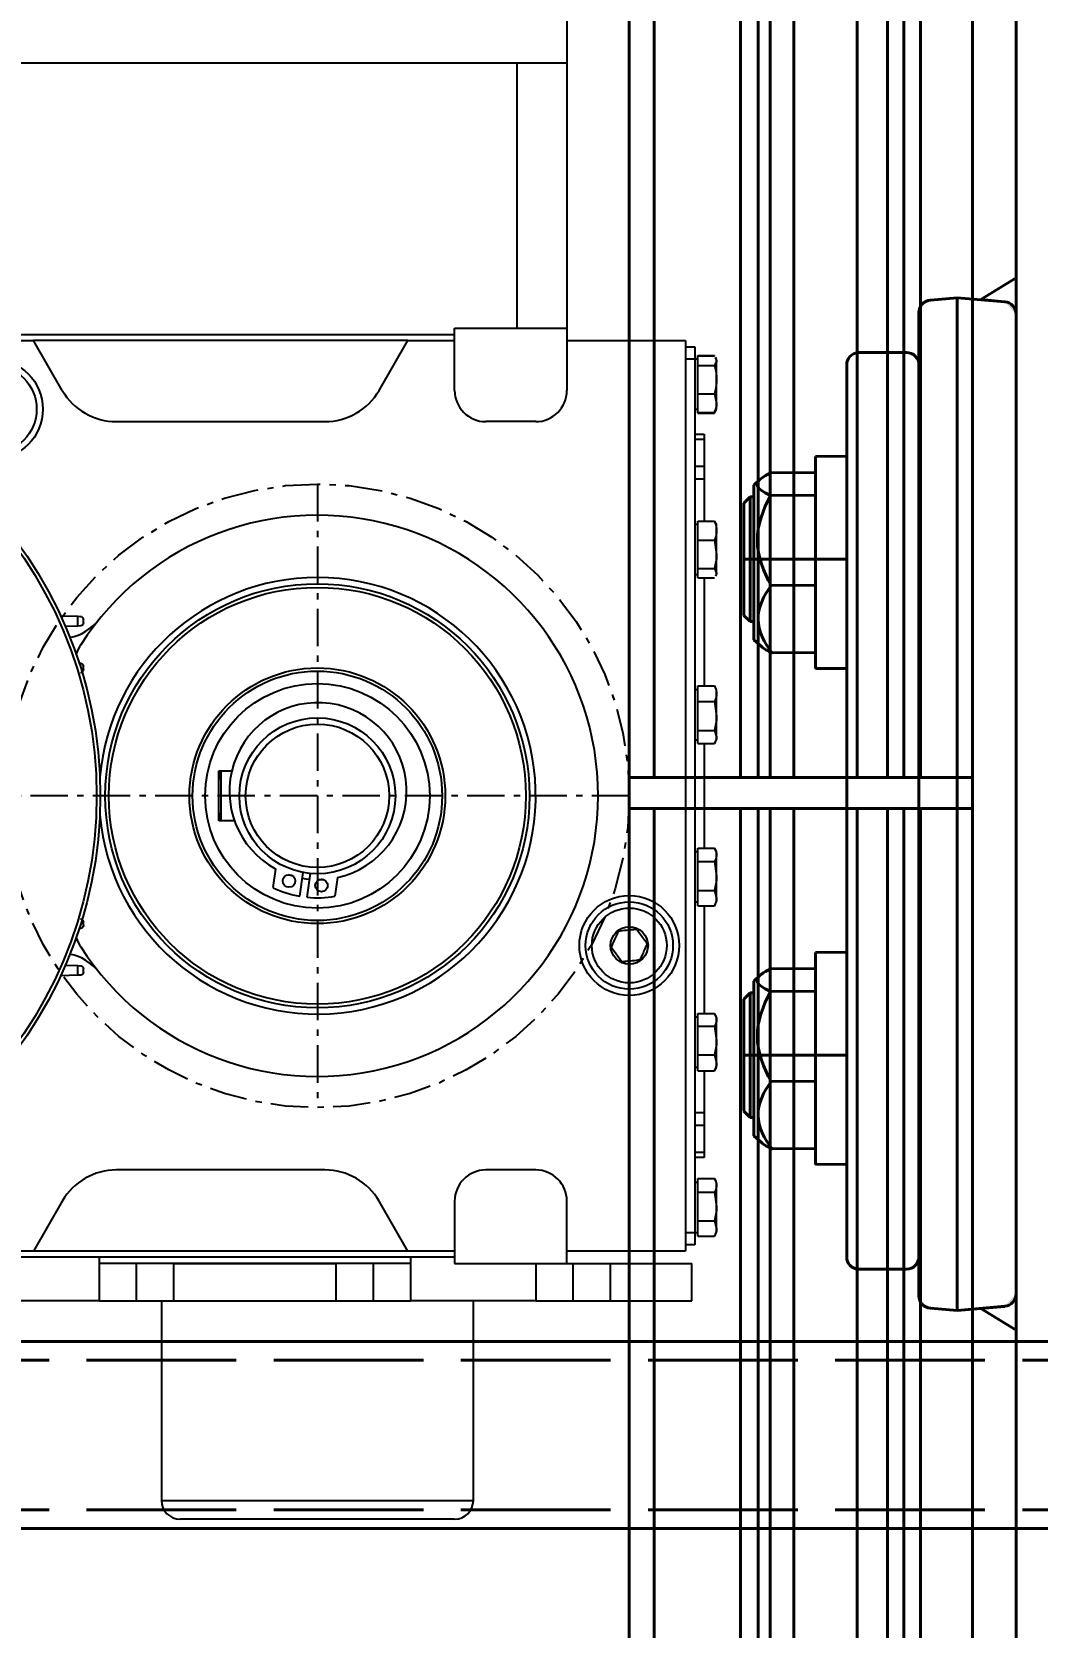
# Model space of a CAD drawing. Header units: centimetres. Extents: x 470464 to 524273, y 49611 to 59074.
# Drawn here: x 505546.65 to 505562.77, y 52479.48 to 52505.06 of the extents above; entities that cross this region are included whole.
import ezdxf

# ---------------------------------------------------------------- set-up
doc = ezdxf.new("R2010")
doc.units = ezdxf.units.CM
doc.header["$MEASUREMENT"] = 0
doc.linetypes.add('1244_Aselsan_MIUM_3000$0$ACAD_ISO02W100', pattern=[15, 12, -3])
doc.linetypes.add('1244_Aselsan_MIUM_3000$0$ACAD_ISO10W100', pattern=[18, 12, -3, 0, -3])
doc.layers.add('A-ANNO-REVC-01', color=1, linetype='Continuous', lineweight=15, true_color=0xff0000, plot=False)
doc.layers.add('S-COLS-CONC', color=4, linetype='Continuous', lineweight=40)
doc.layers.add('vinç', color=7, linetype='Continuous')
doc.styles.add('BARIŞ BABUR-3', font='arial.ttf')
doc.dimstyles.new('AAA_A4 BVS STANDART', dxfattribs={"dimscale": 12, "dimtxt": 1.8, "dimasz": 1.6, "dimexe": 0.18, "dimexo": 0.0625, "dimgap": 0.09, "dimtad": 1, "dimtoh": 1, "dimdec": 0, "dimzin": 9, "dimdsep": 46, "dimtxsty": 'BARIŞ BABUR-3', "dimcen": 0.09, "dimclrd": 1, "dimclre": 1, "dimclrt": 2, "dimadec": 0, "dimazin": 0, "dimtfac": 1, "dimtdec": 0, "dimtofl": 0, "dimtmove": 0, "dimatfit": 3, "dimfxl": 1, "dimtolj": 1, "dimtzin": 0, "dimlwd": 9, "dimlwe": 9, "dimarcsym": 0})

# ---------------------------------------------------------------- blocks, each defined once
blk = doc.blocks.new('*D240')
at = {"layer": 'A-ANNO-REVC-01', "color": 1, "lineweight": 9, "transparency": 16777216}
for p, q in [((505485.428, 52458.235), (505485.428, 52448.572)), ((506005.428, 52457.735), (506005.428, 52448.572)), ((505992.628, 52450.012), (505498.228, 52450.012))]:
    blk.add_line(p, q, dxfattribs=at)
at = {"layer": 'A-ANNO-REVC-01', "color": 1, "transparency": 16777216}
for points in [[(505498.228, 52452.146), (505498.228, 52447.879), (505485.428, 52450.012)], [(505992.628, 52447.879), (505992.628, 52452.146), (506005.428, 52450.012)]]:
    blk.add_solid(points, dxfattribs=at)
at = {"layer": 'Defpoints', "color": 0, "transparency": 16777216}
for p in [(505485.428, 52458.735), (506005.428, 52458.235), (505485.428, 52450.012)]:
    blk.add_point(p, dxfattribs=at)
at = {"layer": 'A-ANNO-REVC-01', "color": 2, "transparency": 16777216, "insert": (505745.428, 52461.542), "char_height": 14.4, "attachment_point": 5, "style": 'BARIŞ BABUR-3'}
blk.add_mtext('\\A1;ÇALIŞMA MESAFESİ ARASI : 520', dxfattribs=at)
blk = doc.blocks.new('rtyetjyekuurjykyujty')
at = {"layer": 'S-COLS-CONC', "color": 2}
for p, q in [((416132.71, 68821.663), (416132.71, 68898.963)), ((416135.71, 68821.663), (416135.71, 68898.963))]:
    blk.add_line(p, q, dxfattribs=at)
at = {"layer": 'S-COLS-CONC', "color": 2, "linetype": '1244_Aselsan_MIUM_3000$0$ACAD_ISO02W100', "ltscale": 0.2}
for p, q in [((416133.01, 68821.663), (416133.01, 68898.963)), ((416135.41, 68821.663), (416135.41, 68898.963))]:
    blk.add_line(p, q, dxfattribs=at)
blk = doc.blocks.new('trdnrtyrtbnyjerret')
at = {"color": 2, "linetype": 'Continuous', "lineweight": 25}
for p, q in [((416222.21, 68892.363), (416222.21, 68903.863)), ((416203.06, 68894.163), (416203.06, 68902.363)), ((416203.16, 68900.914), (416203.16, 68902.363)), ((416217.76, 68902.363), (416217.76, 68900.914)), ((416217.86, 68902.363), (416217.86, 68894.163)), ((416202.36, 68899.863), (416202.36, 68901.863)), ((416203.96, 68900.452), (416203.16, 68900.914)), ((416203.16, 68894.913), (416203.16, 68900.914)), ((416216.96, 68900.452), (416217.76, 68900.914)), ((416217.76, 68894.913), (416217.76, 68900.914)), ((416207.582, 68900.201), (416207.572, 68900.48)), ((416207.745, 68900.403), (416207.738, 68900.201)), ((416213.182, 68900.201), (416213.175, 68900.403)), ((416213.348, 68900.48), (416213.338, 68900.201)), ((416207.582, 68900.201), (416207.738, 68900.201)), ((416207.583, 68900.162), (416207.582, 68900.201)), ((416207.633, 68900.113), (416207.687, 68900.113)), ((416207.738, 68900.201), (416207.736, 68900.162)), ((416208.333, 68900.162), (416208.332, 68900.186)), ((416208.383, 68900.113), (416208.437, 68900.113)), ((416212.483, 68900.113), (416212.537, 68900.113)), ((416212.587, 68900.186), (416212.586, 68900.162)), ((416213.182, 68900.201), (416213.338, 68900.201)), ((416213.183, 68900.162), (416213.182, 68900.201)), ((416213.233, 68900.113), (416213.287, 68900.113)), ((416213.338, 68900.201), (416213.336, 68900.162)), ((416203.06, 68899.863), (416202.36, 68899.863)), ((416202.36, 68899.863), (416202.36, 68899.263)), ((416202.96, 68894.863), (416202.96, 68899.863)), ((416204.46, 68896.241), (416204.46, 68899.586)), ((416216.46, 68899.586), (416216.46, 68896.241)), ((416202.36, 68899.263), (416202.36, 68898.663)), ((416202.36, 68899.263), (416202.96, 68899.263)), ((416202.36, 68898.863), (416199.16, 68898.863)), ((416199.16, 68898.863), (416199.16, 68893.863)), ((416202.36, 68898.663), (416202.96, 68898.663)), ((416202.36, 68898.663), (416202.36, 68896.063)), ((416202.96, 68898.663), (416202.96, 68896.063)), ((416198.86, 68894.163), (416198.86, 68898.563)), ((416210.06, 68897.943), (416210.86, 68897.943)), ((416210.06, 68897.692), (416210.06, 68897.943)), ((416210.86, 68897.913), (416210.06, 68897.913)), ((416210.712, 68897.943), (416210.86, 68897.913)), ((416210.86, 68897.943), (416210.86, 68897.735)), ((416208.987, 68897.073), (416209.286, 68897.031)), ((416208.833, 68896.528), (416209.215, 68896.475)), ((416209.231, 68896.594), (416208.85, 68896.647)), ((416202.36, 68896.063), (416202.36, 68895.463)), ((416202.36, 68896.063), (416202.96, 68896.063)), ((416209.149, 68896.04), (416208.849, 68896.082)), ((416202.36, 68895.463), (416202.96, 68895.463)), ((416202.36, 68895.463), (416202.36, 68894.863)), ((416203.16, 68894.913), (416203.96, 68895.375)), ((416216.96, 68895.375), (416217.76, 68894.913)), ((416202.36, 68892.863), (416202.36, 68894.863)), ((416202.36, 68894.863), (416203.06, 68894.863)), ((416203.16, 68894.163), (416203.16, 68894.913)), ((416217.76, 68894.913), (416217.76, 68894.163)), ((416203.96, 68894.163), (416202.96, 68894.163)), ((416202.96, 68894.163), (416202.96, 68892.363)), ((416216.96, 68894.163), (416217.96, 68894.163)), ((416217.96, 68894.163), (416217.96, 68892.363)), ((416199.16, 68893.863), (416202.36, 68893.863)), ((416204.46, 68892.863), (416204.46, 68893.663)), ((416216.46, 68892.863), (416216.46, 68893.663)), ((416217.96, 68893.163), (416222.21, 68893.163)), ((416202.96, 68892.863), (416202.36, 68892.863)), ((416202.36, 68892.863), (416202.36, 68892.263)), ((416202.36, 68892.263), (416202.36, 68891.663)), ((416202.36, 68892.263), (416202.96, 68892.263)), ((416202.96, 68892.363), (416202.96, 68892.263)), ((416202.96, 68892.363), (416203.96, 68892.363)), ((416202.96, 68892.263), (416202.96, 68891.663)), ((416203.16, 68890.463), (416203.16, 68892.363)), ((416217.96, 68892.363), (416216.96, 68892.363)), ((416217.76, 68892.363), (416217.76, 68890.463)), ((416222.21, 68892.363), (416217.96, 68892.363)), ((416272.21, 68892.363), (416222.21, 68892.363)), ((416202.36, 68891.663), (416202.36, 68890.963)), ((416202.36, 68891.663), (416202.96, 68891.663)), ((416202.96, 68891.663), (416202.96, 68890.963)), ((416202.36, 68890.963), (416202.96, 68890.963)), ((416202.36, 68890.963), (416202.36, 68890.363)), ((416202.96, 68890.963), (416202.96, 68890.363)), ((416217.76, 68890.463), (416203.16, 68890.463)), ((416203.26, 68890.313), (416203.26, 68890.463)), ((416203.46, 68890.463), (416203.46, 68890.313)), ((416217.46, 68890.313), (416217.46, 68890.463)), ((416217.66, 68890.463), (416217.66, 68890.313)), ((416202.36, 68890.363), (416202.96, 68890.363)), ((416203.46, 68890.313), (416203.26, 68890.313)), ((416203.398, 68890.263), (416203.398, 68889.999)), ((416203.398, 68890.263), (416203.521, 68890.263)), ((416203.46, 68890.313), (416203.46, 68890.263)), ((416217.46, 68890.313), (416203.46, 68890.313)), ((416203.521, 68890.263), (416203.644, 68890.263)), ((416203.644, 68890.263), (416203.644, 68889.999)), ((416203.644, 68890.263), (416203.875, 68890.263)), ((416203.875, 68890.263), (416204.106, 68890.263)), ((416204.106, 68890.263), (416204.106, 68889.999)), ((416204.106, 68890.263), (416204.214, 68890.263)), ((416204.214, 68890.263), (416204.321, 68890.263)), ((416204.26, 68890.263), (416204.26, 68890.313)), ((416204.321, 68890.263), (416204.321, 68889.999)), ((416204.66, 68890.163), (416204.66, 68890.313)), ((416204.748, 68890.163), (416204.66, 68890.163)), ((416204.748, 68890.313), (416204.748, 68890.163)), ((416205.172, 68890.163), (416204.748, 68890.163)), ((416205.172, 68890.163), (416205.172, 68890.313)), ((416205.384, 68890.163), (416205.172, 68890.163)), ((416205.384, 68890.313), (416205.384, 68890.163)), ((416206.049, 68890.163), (416205.384, 68890.163)), ((416206.049, 68890.263), (416206.049, 68889.999)), ((416206.049, 68890.263), (416206.178, 68890.263)), ((416206.11, 68890.313), (416206.11, 68890.263)), ((416206.178, 68890.263), (416206.307, 68890.263)), ((416206.307, 68890.263), (416206.307, 68889.999)), ((416206.307, 68890.263), (416206.537, 68890.263)), ((416206.537, 68890.263), (416206.768, 68890.263)), ((416206.768, 68890.263), (416206.768, 68889.999)), ((416206.768, 68890.263), (416206.869, 68890.263)), ((416206.869, 68890.263), (416206.971, 68890.263)), ((416206.91, 68890.263), (416206.91, 68890.313)), ((416206.971, 68890.263), (416206.971, 68889.999)), ((416208.698, 68890.163), (416206.971, 68890.163)), ((416208.698, 68890.263), (416208.698, 68889.999)), ((416208.698, 68890.263), (416208.821, 68890.263)), ((416208.76, 68890.313), (416208.76, 68890.263)), ((416208.821, 68890.263), (416208.944, 68890.263)), ((416208.944, 68890.263), (416208.944, 68889.999)), ((416208.944, 68890.263), (416209.175, 68890.263)), ((416209.175, 68890.263), (416209.406, 68890.263)), ((416209.406, 68890.263), (416209.406, 68889.999)), ((416209.406, 68890.263), (416209.514, 68890.263)), ((416209.514, 68890.263), (416209.621, 68890.263)), ((416209.56, 68890.263), (416209.56, 68890.313)), ((416209.621, 68890.263), (416209.621, 68889.999)), ((416211.299, 68890.163), (416209.621, 68890.163)), ((416211.298, 68890.163), (416211.298, 68889.999)), ((416211.299, 68890.263), (416211.299, 68889.999)), ((416211.299, 68890.263), (416211.404, 68890.263)), ((416211.36, 68890.313), (416211.36, 68890.263)), ((416211.404, 68890.263), (416211.509, 68890.263)), ((416211.509, 68890.263), (416211.509, 68889.999)), ((416211.509, 68890.263), (416211.739, 68890.263)), ((416211.739, 68890.263), (416211.97, 68890.263)), ((416211.97, 68890.263), (416211.97, 68889.999)), ((416211.97, 68890.263), (416212.095, 68890.263)), ((416212.095, 68890.263), (416212.221, 68890.263)), ((416212.16, 68890.263), (416212.16, 68890.313)), ((416212.221, 68890.263), (416212.221, 68889.999)), ((416213.957, 68890.163), (416212.221, 68890.163)), ((416212.221, 68890.163), (416212.221, 68889.999)), ((416213.957, 68890.263), (416213.957, 68889.999)), ((416213.957, 68890.263), (416214.031, 68890.263)), ((416214.01, 68890.313), (416214.01, 68890.263)), ((416214.031, 68890.263), (416214.105, 68890.263)), ((416214.105, 68890.263), (416214.105, 68889.999)), ((416214.105, 68890.263), (416214.331, 68890.263)), ((416214.331, 68890.263), (416214.558, 68890.263)), ((416214.558, 68890.263), (416214.558, 68889.999)), ((416214.558, 68890.263), (416214.71, 68890.263)), ((416214.71, 68890.263), (416214.863, 68890.263)), ((416214.81, 68890.263), (416214.81, 68890.313)), ((416214.863, 68890.263), (416214.863, 68889.999)), ((416215.536, 68890.163), (416214.863, 68890.163)), ((416215.536, 68890.163), (416215.536, 68890.313)), ((416215.748, 68890.163), (416215.536, 68890.163)), ((416215.748, 68890.313), (416215.748, 68890.163)), ((416216.172, 68890.163), (416215.748, 68890.163)), ((416216.172, 68890.163), (416216.172, 68890.313)), ((416216.26, 68890.163), (416216.172, 68890.163)), ((416216.26, 68890.313), (416216.26, 68890.163)), ((416216.598, 68890.263), (416216.598, 68889.999)), ((416216.598, 68890.263), (416216.606, 68890.263)), ((416216.606, 68890.263), (416216.606, 68889.999)), ((416216.606, 68890.263), (416216.757, 68890.263)), ((416216.66, 68890.313), (416216.66, 68890.263)), ((416216.757, 68890.263), (416216.908, 68890.263)), ((416216.908, 68890.263), (416216.908, 68889.999)), ((416216.908, 68890.263), (416217.135, 68890.263)), ((416217.135, 68890.263), (416217.362, 68890.263)), ((416217.362, 68890.263), (416217.362, 68889.999)), ((416217.362, 68890.263), (416217.438, 68890.263)), ((416217.438, 68890.263), (416217.513, 68890.263)), ((416217.46, 68890.263), (416217.46, 68890.313)), ((416217.66, 68890.313), (416217.46, 68890.313)), ((416217.513, 68890.263), (416217.513, 68889.999)), ((416217.513, 68890.263), (416217.521, 68890.263)), ((416217.521, 68890.263), (416217.521, 68889.999)), ((416203.398, 68889.999), (416203.46, 68889.963)), ((416203.398, 68889.999), (416203.408, 68889.994)), ((416203.46, 68889.963), (416203.521, 68889.963)), ((416203.644, 68889.999), (416203.521, 68889.963)), ((416203.521, 68889.963), (416203.875, 68889.963)), ((416204.106, 68889.999), (416203.875, 68889.963)), ((416203.875, 68889.963), (416204.214, 68889.963)), ((416204.214, 68889.963), (416204.26, 68889.963)), ((416204.26, 68889.963), (416204.321, 68889.999)), ((416206.049, 68889.999), (416206.065, 68889.99)), ((416206.064, 68889.99), (416206.11, 68889.963)), ((416206.11, 68889.963), (416206.178, 68889.963)), ((416206.307, 68889.999), (416206.178, 68889.963)), ((416206.178, 68889.963), (416206.537, 68889.963)), ((416206.768, 68889.999), (416206.537, 68889.963)), ((416206.537, 68889.963), (416206.869, 68889.963)), ((416206.869, 68889.963), (416206.91, 68889.963)), ((416206.91, 68889.963), (416206.971, 68889.998)), ((416208.698, 68889.999), (416208.76, 68889.963)), ((416208.698, 68889.999), (416208.708, 68889.994)), ((416208.76, 68889.963), (416208.821, 68889.963)), ((416208.944, 68889.999), (416208.821, 68889.963)), ((416208.821, 68889.963), (416209.175, 68889.963)), ((416209.406, 68889.999), (416209.175, 68889.963)), ((416209.175, 68889.963), (416209.514, 68889.963)), ((416209.514, 68889.963), (416209.56, 68889.963)), ((416209.56, 68889.963), (416209.621, 68889.999)), ((416211.298, 68889.999), (416211.299, 68889.999)), ((416211.299, 68889.999), (416211.36, 68889.963)), ((416211.36, 68889.963), (416211.404, 68889.963)), ((416211.509, 68889.999), (416211.404, 68889.963)), ((416211.404, 68889.963), (416211.739, 68889.963)), ((416211.97, 68889.999), (416211.739, 68889.963)), ((416211.739, 68889.963), (416212.095, 68889.963)), ((416212.095, 68889.963), (416212.16, 68889.963)), ((416212.16, 68889.963), (416212.221, 68889.999)), ((416212.209, 68889.995), (416212.221, 68889.999)), ((416212.221, 68889.999), (416212.221, 68889.999)), ((416213.984, 68889.978), (416214.01, 68889.963)), ((416214.01, 68889.963), (416214.031, 68889.963)), ((416214.105, 68889.999), (416214.031, 68889.963)), ((416214.031, 68889.963), (416214.331, 68889.963)), ((416214.558, 68889.999), (416214.331, 68889.963)), ((416214.331, 68889.963), (416214.71, 68889.963)), ((416214.71, 68889.963), (416214.81, 68889.963)), ((416214.81, 68889.963), (416214.835, 68889.978)), ((416214.832, 68889.983), (416214.863, 68889.999)), ((416216.61, 68889.995), (416216.598, 68889.999)), ((416216.606, 68889.999), (416216.636, 68889.985)), ((416216.633, 68889.979), (416216.66, 68889.963)), ((416216.66, 68889.963), (416216.757, 68889.963)), ((416216.908, 68889.999), (416216.757, 68889.963)), ((416216.757, 68889.963), (416217.135, 68889.963)), ((416217.135, 68889.963), (416217.438, 68889.963)), ((416217.483, 68889.985), (416217.438, 68889.963)), ((416217.438, 68889.963), (416217.46, 68889.963)), ((416217.46, 68889.963), (416217.487, 68889.979)), ((416217.51, 68889.995), (416217.521, 68889.999))]:
    blk.add_line(p, q, dxfattribs=at)
at = {"color": 2, "linetype": 'Continuous', "lineweight": 25, "flags": 128}
for points in [[(416210.063, 68897.913), (416210.17, 68897.937), (416210.208, 68897.943)], [(416209.166, 68896.75), (416209.169, 68896.757), (416209.194, 68896.832)], [(416209.116, 68896.489), (416209.122, 68896.543), (416209.132, 68896.608)], [(416209.114, 68896.257), (416209.11, 68896.325), (416209.11, 68896.344)]]:
    blk.add_lwpolyline(points, dxfattribs=at)
at = {"color": 2, "linetype": 'Continuous', "lineweight": 25}
for centre, radius in [((416210.46, 68906.713), 6.87), ((416210.46, 68906.713), 6.811), ((416216.66, 68901.563), 0.8), ((416216.66, 68901.563), 0.7), ((416210.46, 68896.363), 3.4), ((416210.46, 68896.363), 3.342), ((416210.46, 68896.363), 2.05), ((416210.46, 68896.363), 2), ((416210.46, 68896.363), 1.8), ((416210.46, 68896.363), 1.25), ((416210.46, 68896.363), 1.15), ((416209.095, 68896.819), 0.1), ((416209.022, 68896.296), 0.1), ((416208.06, 68891.363), 0.8), ((416208.06, 68891.363), 0.7), ((416208.06, 68891.363), 0.6), ((416208.06, 68891.363), 0.3)]:
    blk.add_circle(centre, radius, dxfattribs=at)
for centre, radius, start, end in [((416203.46, 68899.586), 1, 0, 60), ((416217.46, 68899.586), 1, 120, 180), ((416210.46, 68896.363), 4.5, 122.5569, 57.4431), ((416207.139, 68900.494), 0.8, 308.7926, 348.094), ((416208.576, 68899.313), 1, 113.2532, 122.5569), ((416212.343, 68899.313), 1, 57.4431, 66.7468), ((416213.78, 68900.494), 0.8, 191.906, 231.2074), ((416210.46, 68896.363), 3.5, 94.9882, 0), ((416210.46, 68896.363), 3.5, 0, 85.0118), ((416199.16, 68898.563), 0.3, 90, 180), ((416210.534, 68896.353), 1.42, 192.7182, 151.4851), ((416210.46, 68896.363), 1.635, 154.2947, 169.9986), ((416210.46, 68896.363), 1.635, 174.2047, 189.9086), ((416203.46, 68896.241), 1, 300, 0), ((416217.46, 68896.241), 1, 180, 240), ((416199.16, 68894.163), 0.3, 180, 270), ((416203.96, 68893.663), 0.5, 0, 90), ((416216.96, 68893.663), 0.5, 90, 180), ((416203.96, 68892.863), 0.5, 270, 0), ((416216.96, 68892.863), 0.5, 180, 270)]:
    blk.add_arc(centre, radius, start, end, dxfattribs=at)
for points, knots in [([(416207.633, 68900.113), (416207.633, 68900.113), (416207.621, 68900.113), (416207.599, 68900.121), (416207.585, 68900.145), (416207.583, 68900.159), (416207.583, 68900.162)], [0, 0, 0, 0, 0.006088, 0.568534, 0.906319, 1, 1, 1, 1]), ([(416207.736, 68900.162), (416207.736, 68900.156), (416207.733, 68900.137), (416207.714, 68900.119), (416207.695, 68900.113), (416207.687, 68900.113), (416207.687, 68900.113)], [0, 0, 0, 0, 0.1659407, 0.6120266, 0.9939157, 1, 1, 1, 1]), ([(416208.383, 68900.113), (416208.383, 68900.113), (416208.371, 68900.113), (416208.349, 68900.121), (416208.335, 68900.145), (416208.333, 68900.159), (416208.333, 68900.162)], [0, 0, 0, 0, 0.006088, 0.568483, 0.906298, 1, 1, 1, 1]), ([(416208.486, 68900.162), (416208.486, 68900.156), (416208.483, 68900.137), (416208.464, 68900.119), (416208.445, 68900.113), (416208.437, 68900.113), (416208.437, 68900.113)], [0, 0, 0, 0, 0.1659185, 0.6119906, 0.9939157, 1, 1, 1, 1]), ([(416212.483, 68900.113), (416212.483, 68900.113), (416212.471, 68900.113), (416212.449, 68900.121), (416212.435, 68900.145), (416212.433, 68900.159), (416212.433, 68900.162)], [0, 0, 0, 0, 0.006088, 0.568528, 0.9063154, 1, 1, 1, 1]), ([(416212.586, 68900.162), (416212.586, 68900.156), (416212.583, 68900.137), (416212.564, 68900.119), (416212.545, 68900.113), (416212.537, 68900.113), (416212.537, 68900.113)], [0, 0, 0, 0, 0.1659389, 0.6120236, 0.9939157, 1, 1, 1, 1]), ([(416213.233, 68900.113), (416213.233, 68900.113), (416213.221, 68900.113), (416213.199, 68900.121), (416213.185, 68900.145), (416213.183, 68900.159), (416213.183, 68900.162)], [0, 0, 0, 0, 0.0060882, 0.5685602, 0.906328, 1, 1, 1, 1]), ([(416213.336, 68900.162), (416213.336, 68900.156), (416213.333, 68900.137), (416213.314, 68900.119), (416213.295, 68900.113), (416213.287, 68900.113), (416213.287, 68900.113)], [0, 0, 0, 0, 0.165953, 0.612047, 0.993916, 1, 1, 1, 1]), ([(416207.796, 68891.481), (416207.81, 68891.491), (416207.848, 68891.519), (416207.919, 68891.57), (416207.985, 68891.618), (416208.02, 68891.644), (416208.03, 68891.65)], [0, 0, 0, 0, 0.184931, 0.519846, 0.871444, 1, 1, 1, 1]), ([(416207.826, 68891.194), (416207.822, 68891.235), (416207.814, 68891.305), (416207.804, 68891.408), (416207.799, 68891.458), (416207.796, 68891.481)], [0, 0, 0, 0, 0.439126, 0.751374, 1, 1, 1, 1]), ([(416208.03, 68891.65), (416208.068, 68891.634), (416208.132, 68891.605), (416208.226, 68891.563), (416208.273, 68891.542), (416208.294, 68891.533)], [0, 0, 0, 0, 0.439126, 0.751374, 1, 1, 1, 1]), ([(416208.294, 68891.533), (416208.298, 68891.492), (416208.305, 68891.421), (416208.316, 68891.319), (416208.321, 68891.268), (416208.323, 68891.246)], [0, 0, 0, 0, 0.439126, 0.751374, 1, 1, 1, 1]), ([(416208.09, 68891.076), (416208.052, 68891.093), (416207.987, 68891.122), (416207.894, 68891.164), (416207.847, 68891.185), (416207.826, 68891.194)], [0, 0, 0, 0, 0.439126, 0.751374, 1, 1, 1, 1]), ([(416208.323, 68891.246), (416208.314, 68891.239), (416208.279, 68891.213), (416208.213, 68891.166), (416208.142, 68891.114), (416208.103, 68891.086), (416208.09, 68891.076)], [0, 0, 0, 0, 0.128556, 0.480154, 0.815069, 1, 1, 1, 1]), ([(416203.521, 68889.963), (416203.518, 68889.963), (416203.477, 68889.964), (416203.436, 68889.982), (416203.398, 68889.999)], [0, 0, 0, 0, 0.070185, 1, 1, 1, 1]), ([(416203.875, 68889.963), (416203.87, 68889.963), (416203.792, 68889.964), (416203.715, 68889.982), (416203.644, 68889.999)], [0, 0, 0, 0, 0.0701852, 1, 1, 1, 1]), ([(416204.214, 68889.963), (416204.184, 68889.968), (416204.148, 68889.974), (416204.113, 68889.995), (416204.106, 68889.999)], [0, 0, 0, 0, 0.802776, 1, 1, 1, 1]), ([(416204.321, 68889.999), (416204.294, 68889.984), (416204.258, 68889.965), (416204.222, 68889.964), (416204.214, 68889.963)], [0, 0, 0, 0, 0.778954, 1, 1, 1, 1]), ([(416206.178, 68889.963), (416206.175, 68889.963), (416206.131, 68889.964), (416206.089, 68889.982), (416206.049, 68889.999)], [0, 0, 0, 0, 0.070185, 1, 1, 1, 1]), ([(416206.537, 68889.963), (416206.532, 68889.963), (416206.454, 68889.964), (416206.378, 68889.982), (416206.307, 68889.999)], [0, 0, 0, 0, 0.070185, 1, 1, 1, 1]), ([(416206.869, 68889.963), (416206.842, 68889.968), (416206.807, 68889.974), (416206.774, 68889.995), (416206.768, 68889.999)], [0, 0, 0, 0, 0.802776, 1, 1, 1, 1]), ([(416206.955, 68889.992), (416206.934, 68889.981), (416206.906, 68889.965), (416206.877, 68889.964), (416206.869, 68889.963)], [0, 0, 0, 0, 0.739072, 1, 1, 1, 1]), ([(416208.821, 68889.963), (416208.818, 68889.963), (416208.777, 68889.964), (416208.736, 68889.982), (416208.698, 68889.999)], [0, 0, 0, 0, 0.070185, 1, 1, 1, 1]), ([(416209.175, 68889.963), (416209.17, 68889.963), (416209.092, 68889.964), (416209.015, 68889.982), (416208.944, 68889.999)], [0, 0, 0, 0, 0.070185, 1, 1, 1, 1]), ([(416209.514, 68889.963), (416209.484, 68889.968), (416209.448, 68889.974), (416209.413, 68889.995), (416209.406, 68889.999)], [0, 0, 0, 0, 0.802776, 1, 1, 1, 1]), ([(416209.621, 68889.999), (416209.594, 68889.984), (416209.558, 68889.965), (416209.522, 68889.964), (416209.514, 68889.963)], [0, 0, 0, 0, 0.778954, 1, 1, 1, 1]), ([(416211.404, 68889.963), (416211.401, 68889.963), (416211.366, 68889.964), (416211.331, 68889.982), (416211.299, 68889.999)], [0, 0, 0, 0, 0.070185, 1, 1, 1, 1]), ([(416211.739, 68889.963), (416211.734, 68889.963), (416211.656, 68889.964), (416211.579, 68889.982), (416211.509, 68889.999)], [0, 0, 0, 0, 0.070185, 1, 1, 1, 1]), ([(416212.095, 68889.963), (416212.061, 68889.968), (416212.019, 68889.974), (416211.978, 68889.995), (416211.97, 68889.999)], [0, 0, 0, 0, 0.802776, 1, 1, 1, 1]), ([(416212.221, 68889.999), (416212.189, 68889.984), (416212.147, 68889.965), (416212.105, 68889.964), (416212.095, 68889.963)], [0, 0, 0, 0, 0.7789539, 1, 1, 1, 1]), ([(416214.031, 68889.963), (416214.029, 68889.963), (416214.014, 68889.963), (416214, 68889.974), (416213.988, 68889.983)], [0, 0, 0, 0, 0.119832, 1, 1, 1, 1]), ([(416214.331, 68889.963), (416214.326, 68889.963), (416214.249, 68889.964), (416214.175, 68889.982), (416214.105, 68889.999)], [0, 0, 0, 0, 0.070185, 1, 1, 1, 1]), ([(416214.71, 68889.963), (416214.669, 68889.968), (416214.617, 68889.974), (416214.568, 68889.995), (416214.558, 68889.999)], [0, 0, 0, 0, 0.802776, 1, 1, 1, 1]), ([(416214.863, 68889.999), (416214.824, 68889.984), (416214.773, 68889.965), (416214.722, 68889.964), (416214.71, 68889.963)], [0, 0, 0, 0, 0.778954, 1, 1, 1, 1]), ([(416216.757, 68889.963), (416216.753, 68889.963), (416216.703, 68889.964), (416216.653, 68889.982), (416216.606, 68889.999)], [0, 0, 0, 0, 0.070185, 1, 1, 1, 1]), ([(416217.135, 68889.963), (416217.073, 68889.968), (416216.996, 68889.974), (416216.923, 68889.995), (416216.908, 68889.999)], [0, 0, 0, 0, 0.802776, 1, 1, 1, 1]), ([(416217.362, 68889.999), (416217.303, 68889.984), (416217.229, 68889.965), (416217.152, 68889.964), (416217.135, 68889.963)], [0, 0, 0, 0, 0.778954, 1, 1, 1, 1]), ([(416217.438, 68889.963), (416217.436, 68889.963), (416217.41, 68889.964), (416217.385, 68889.982), (416217.362, 68889.999)], [0, 0, 0, 0, 0.070185, 1, 1, 1, 1])]:
    blk.add_open_spline(points, degree=3, knots=knots, dxfattribs=at)
at = {"layer": 'vinç', "color": 2, "linetype": '1244_Aselsan_MIUM_3000$0$ACAD_ISO10W100', "ltscale": 0.05}
for p, q in [((416210.46, 68891.363), (416210.46, 68901.363)), ((416215.46, 68896.363), (416205.46, 68896.363))]:
    blk.add_line(p, q, dxfattribs=at)
blk.add_circle((416210.46, 68896.363), 5, dxfattribs=at)
blk = doc.blocks.new('fhgdfsdfhgjgfhgd')
at = {"layer": 'vinç', "color": 2}
for name, p in [('rtyetjyekuurjykyujty', (66, 0)), ('trdnrtyrtbnyjerret', (0, -55))]:
    blk.add_blockref(name, p, dxfattribs=at)
blk = doc.blocks.new('FTDYHRTTDYH')
h = blk.add_hatch(color=2)
h.dxf.hatch_style = 1
edge = h.paths.add_edge_path(flags=17)
edge.add_ellipse((-17648.479, 1196.212), major_axis=(0, -0.2), ratio=1, start_angle=275, end_angle=360, ccw=False)
edge.add_line((-17648.679, 1196.195), (-17648.712, 1196.576))
edge.add_line((-17648.712, 1196.576), (-17649.063, 1196.012))
edge.add_line((-17649.063, 1196.012), (-17648.479, 1196.012))
edge = h.paths.add_edge_path(flags=17)
edge.add_line((-17648.679, 1196.195), (-17648.712, 1196.576))
edge.add_line((-17648.712, 1196.576), (-17649.063, 1196.012))
edge.add_line((-17649.063, 1196.012), (-17648.479, 1196.012))
h = blk.add_hatch(color=2)
h.dxf.hatch_style = 1
edge = h.paths.add_edge_path(flags=17)
edge.add_ellipse((-17632.768, 1196.212), major_axis=(0, -0.2), ratio=1, start_angle=0, end_angle=85)
edge.add_line((-17632.569, 1196.195), (-17632.536, 1196.576))
edge.add_line((-17632.536, 1196.576), (-17632.185, 1196.012))
edge.add_line((-17632.185, 1196.012), (-17632.768, 1196.012))
edge = h.paths.add_edge_path(flags=17)
edge.add_line((-17632.569, 1196.195), (-17632.536, 1196.576))
edge.add_line((-17632.536, 1196.576), (-17632.185, 1196.012))
edge.add_line((-17632.185, 1196.012), (-17632.768, 1196.012))
at = {"color": 2}
for p, q in [((-17646.053, 1200.094), (-17645.943, 1200.215)), ((-17645.943, 1200.215), (-17643.708, 1200.215)), ((-17645.651, 1200.276), (-17645.551, 1200.376)), ((-17645.651, 1200.215), (-17645.651, 1200.276)), ((-17643.651, 1200.276), (-17645.651, 1200.276)), ((-17643.751, 1200.376), (-17645.551, 1200.376)), ((-17643.751, 1200.376), (-17643.651, 1200.276)), ((-17643.708, 1200.215), (-17643.463, 1200.215)), ((-17643.651, 1200.276), (-17643.651, 1200.215)), ((-17643.463, 1200.215), (-17643.373, 1200.119)), ((-17638.1, 1200.094), (-17637.99, 1200.215)), ((-17637.99, 1200.215), (-17635.755, 1200.215)), ((-17637.698, 1200.276), (-17637.598, 1200.376)), ((-17637.698, 1200.215), (-17637.698, 1200.276)), ((-17635.698, 1200.276), (-17637.698, 1200.276)), ((-17635.798, 1200.376), (-17637.598, 1200.376)), ((-17635.798, 1200.376), (-17635.698, 1200.276)), ((-17635.755, 1200.215), (-17635.51, 1200.215)), ((-17635.698, 1200.276), (-17635.698, 1200.215)), ((-17635.51, 1200.215), (-17635.42, 1200.119)), ((-17646.153, 1199.924), (-17646.148, 1199.228)), ((-17645.073, 1199.939), (-17645.068, 1199.228)), ((-17643.63, 1199.947), (-17643.625, 1199.228)), ((-17643.267, 1199.942), (-17643.262, 1199.228)), ((-17638.2, 1199.924), (-17638.194, 1199.228)), ((-17637.12, 1199.939), (-17637.115, 1199.228)), ((-17635.677, 1199.947), (-17635.672, 1199.228)), ((-17635.314, 1199.942), (-17635.308, 1199.228)), ((-17646.401, 1198.739), (-17646.405, 1199.228)), ((-17643.34, 1199.228), (-17646.405, 1199.228)), ((-17643.004, 1199.228), (-17643.34, 1199.228)), ((-17643.004, 1199.228), (-17643.001, 1198.728)), ((-17638.448, 1198.739), (-17638.452, 1199.228)), ((-17635.387, 1199.228), (-17638.452, 1199.228)), ((-17635.051, 1199.228), (-17635.387, 1199.228)), ((-17635.051, 1199.228), (-17635.047, 1198.728)), ((-17633.618, 1198.728), (-17647.885, 1198.728)), ((-17633.584, 1198.728), (-17633.618, 1198.728)), ((-17648.084, 1197.769), (-17648.084, 1198.546)), ((-17633.384, 1197.769), (-17633.384, 1198.546)), ((-17648.745, 1196.957), (-17648.708, 1197.386)), ((-17632.505, 1196.957), (-17632.542, 1197.386)), ((-17648.745, 1196.957), (-17648.744, 1196.957)), ((-17648.679, 1196.195), (-17648.745, 1196.957)), ((-17648.744, 1196.957), (-17648.677, 1196.195)), ((-17648.744, 1196.957), (-17632.505, 1196.957)), ((-17632.572, 1196.195), (-17632.505, 1196.957)), ((-17648.712, 1196.576), (-17649.063, 1196.012)), ((-17649.063, 1196.012), (-17648.712, 1196.576)), ((-17632.569, 1196.195), (-17632.536, 1196.576)), ((-17632.536, 1196.576), (-17632.185, 1196.012)), ((-17632.185, 1196.012), (-17632.536, 1196.576)), ((-17649.063, 1196.012), (-17648.479, 1196.012)), ((-17648.479, 1196.012), (-17649.063, 1196.012)), ((-17632.768, 1196.012), (-17648.479, 1196.012)), ((-17632.185, 1196.012), (-17632.768, 1196.012)), ((-17632.768, 1196.012), (-17632.185, 1196.012))]:
    blk.add_line(p, q, dxfattribs=at)
at = {"color": 2, "ltscale": 0.08}
for p, q in [((-17644.651, 1200.376), (-17644.651, 1198.728)), ((-17636.698, 1200.376), (-17636.698, 1198.728))]:
    blk.add_line(p, q, dxfattribs=at)
at = {"color": 2, "extrusion": (0, 0, -1)}
for centre, start, end in [((17647.885, 1198.528), 5, 90), ((17633.584, 1198.528), 90, 175)]:
    blk.add_arc(centre, 0.2, start, end, dxfattribs=at)
for centre, major_axis, start_param, end_param in [((-17648.479, 1196.212), (0, 0.2), 3.141593, 4.625123), ((-17632.768, 1196.212), (0, -0.2), 4.799655, 6.283185)]:
    blk.add_ellipse(centre, major_axis=major_axis, ratio=1, start_param=start_param, end_param=end_param, dxfattribs=at)
at = {"color": 2}
for points in [[(-17646.153, 1199.924), (-17645.99, 1200.049), (-17645.806, 1200.145), (-17645.424, 1200.151), (-17645.24, 1200.061), (-17645.073, 1199.939)], [(-17645.073, 1199.939), (-17644.854, 1200.063), (-17644.609, 1200.158), (-17644.098, 1200.161), (-17643.853, 1200.07), (-17643.63, 1199.947)], [(-17643.63, 1199.947), (-17643.576, 1200.07), (-17643.515, 1200.162), (-17643.386, 1200.16), (-17643.324, 1200.067), (-17643.267, 1199.942)], [(-17638.2, 1199.924), (-17638.036, 1200.049), (-17637.853, 1200.145), (-17637.471, 1200.151), (-17637.287, 1200.061), (-17637.12, 1199.939)], [(-17637.12, 1199.939), (-17636.901, 1200.063), (-17636.656, 1200.158), (-17636.145, 1200.161), (-17635.9, 1200.07), (-17635.677, 1199.947)], [(-17635.677, 1199.947), (-17635.623, 1200.07), (-17635.562, 1200.162), (-17635.433, 1200.16), (-17635.371, 1200.067), (-17635.314, 1199.942)]]:
    blk.add_open_spline(points, degree=3, knots=[0, 0, 0, 0, 0.5, 0.5, 1, 1, 1, 1], dxfattribs=at)
for points in [[(-17646.053, 1200.094), (-17646.088, 1200.056), (-17646.121, 1199.995), (-17646.153, 1199.924)], [(-17638.1, 1200.094), (-17638.135, 1200.056), (-17638.168, 1199.995), (-17638.2, 1199.924)]]:
    blk.add_open_spline(points, degree=3, dxfattribs=at)
at = {"layer": 'S-COLS-CONC', "color": 2}
blk.add_line((-17648.509, 1197.569), (-17632.742, 1197.569), dxfattribs=at)
for centre, start, end in [((-17647.884, 1197.769), 180, 270), ((-17633.584, 1197.769), 270, 360), ((-17648.509, 1197.369), 90, 174.9994), ((-17632.742, 1197.369), 4.9374, 90)]:
    blk.add_arc(centre, 0.2, start, end, dxfattribs=at)
blk = doc.blocks.new('fgklfdjklhjökyufhghg')
at = {"layer": 'S-COLS-CONC', "color": 2, "rotation": 359.9999999999999}
blk.add_blockref('FTDYHRTTDYH', (421275.183, 52801.59), dxfattribs=at)
blk = doc.blocks.new('göjhgjdkylyulıyktdjshgah')
at = {"layer": 'S-COLS-CONC', "color": 2}
for p, q in [((409258.986, 54020.202), (401268.986, 54020.202)), ((401268.986, 54019.502), (409258.986, 54019.502))]:
    blk.add_line(p, q, dxfattribs=at)
blk = doc.blocks.new('hgdjtgmruyöfyhjöjyhög')
at = {"layer": 'S-COLS-CONC', "color": 2}
for p, q in [((403394.759, 68891.363), (403394.759, 68885.863)), ((404577.759, 68891.363), (403394.759, 68891.363)), ((404577.259, 68891.363), (404577.259, 68885.863)), ((404577.259, 68890.963), (403394.759, 68890.963)), ((404577.259, 68889.58), (403394.759, 68889.58)), ((404577.259, 68889.295), (403394.759, 68889.295)), ((404577.259, 68889.105), (403394.759, 68889.105)), ((404577.259, 68888.725), (403394.759, 68888.725)), ((404577.259, 68887.71), (403394.759, 68887.71)), ((404577.259, 68887.223), (403394.759, 68887.223)), ((404577.259, 68886.963), (403394.759, 68886.963)), ((404577.259, 68886.694), (403394.759, 68886.694)), ((404577.759, 68885.863), (403394.759, 68885.863))]:
    blk.add_line(p, q, dxfattribs=at)
blk = doc.blocks.new('ghkfgkgkluşışohçhj')
at = {"layer": 'vinç', "color": 2}
for p in [(-4732, 0), (-3549, 0)]:
    blk.add_blockref('hgdjtgmruyöfyhjöjyhög', p, dxfattribs=at)
blk = doc.blocks.new('dsfdhjdrserhghcjkhgf')
at = {"layer": 'S-COLS-CONC', "color": 2}
blk.add_line((393961.759, 68830.163), (395761.759, 68830.163), dxfattribs=at)
blk = doc.blocks.new('ghfdjtydfgdnfdfsdhjd')
at = {"layer": 'vinç', "color": 2}
blk.add_blockref('dsfdhjdrserhghcjkhgf', (-3600, 0), dxfattribs=at)
blk = doc.blocks.new('eswaaaaaaaaafaergw')
at = {"layer": 'vinç', "color": 2}
for name, p in [('ghfdjtydfgdnfdfsdhjd', (8888, 0)), ('ghkfgkgkluşışohçhj', (0, -55)), ('fgklfdjklhjökyufhghg', (-3789.226, 14832.561)), ('göjhgjdkylyulıyktdjshgah', (-3789.226, 14810.661))]:
    blk.add_blockref(name, p, dxfattribs=at)
blk = doc.blocks.new('*D254')
at = {"layer": 'A-ANNO-REVC-01', "color": 1, "lineweight": 9, "transparency": 16777216}
for p, q in [((505490.628, 52480.965), (505490.628, 52358.377)), ((506005.428, 52363.219), (506005.428, 52358.377)), ((505992.628, 52359.817), (505503.428, 52359.817))]:
    blk.add_line(p, q, dxfattribs=at)
at = {"layer": 'A-ANNO-REVC-01', "color": 1, "transparency": 16777216}
for points in [[(505503.428, 52361.951), (505503.428, 52357.684), (505490.628, 52359.817)], [(505992.628, 52357.684), (505992.628, 52361.951), (506005.428, 52359.817)]]:
    blk.add_solid(points, dxfattribs=at)
at = {"layer": 'Defpoints', "color": 0, "transparency": 16777216}
for p in [(505490.628, 52481.465), (506005.428, 52363.719), (505490.628, 52359.817)]:
    blk.add_point(p, dxfattribs=at)
at = {"layer": 'A-ANNO-REVC-01', "color": 2, "transparency": 16777216, "insert": (505716.58, 52371.347), "char_height": 14.4, "attachment_point": 5, "style": 'BARIŞ BABUR-3'}
blk.add_mtext('\\A1;VİNÇ ÜSTÜ : 515', dxfattribs=at)

msp = doc.modelspace()

# ---------------------------------------------------------------- block references
at = {"layer": 'vinç', "color": 2, "rotation": 90}
for name, p in [('eswaaaaaaaaafaergw', (574392.592, -347352.65)), ('fhgdfsdfhgjgfhgd', (574392.592, -363717.645))]:
    msp.add_blockref(name, p, dxfattribs=at)

# ---------------------------------------------------------------- dimensions: what is measured, and where the dimension line sits
at = {"layer": 'A-ANNO-REVC-01', "color": 6}
dim = msp.add_linear_dim(base=(505485.428, 52450.012), p1=(506005.428, 52458.235), p2=(505485.428, 52458.735), text='ÇALIŞMA MESAFESİ ARASI : <>', dimstyle='AAA_A4 BVS STANDART', override={"dimscale": 8, "dimtxsty": 'BARIŞ BABUR-3'}, dxfattribs=at)
dim.commit()
dim.dimension.update_dxf_attribs({"geometry": '*D240', "text_midpoint": (505745.428, 52461.542)})
dim = msp.add_linear_dim(base=(505490.628, 52359.817), p1=(506005.428, 52363.719), p2=(505490.628, 52481.465), angle=180, text='VİNÇ ÜSTÜ : <>', dimstyle='AAA_A4 BVS STANDART', override={"dimscale": 8}, dxfattribs=at)
dim.commit()
dim.dimension.update_dxf_attribs({"geometry": '*D254', "text_midpoint": (505716.58, 52359.817), "dimtype": 160})

doc.saveas('drawing.dxf')
